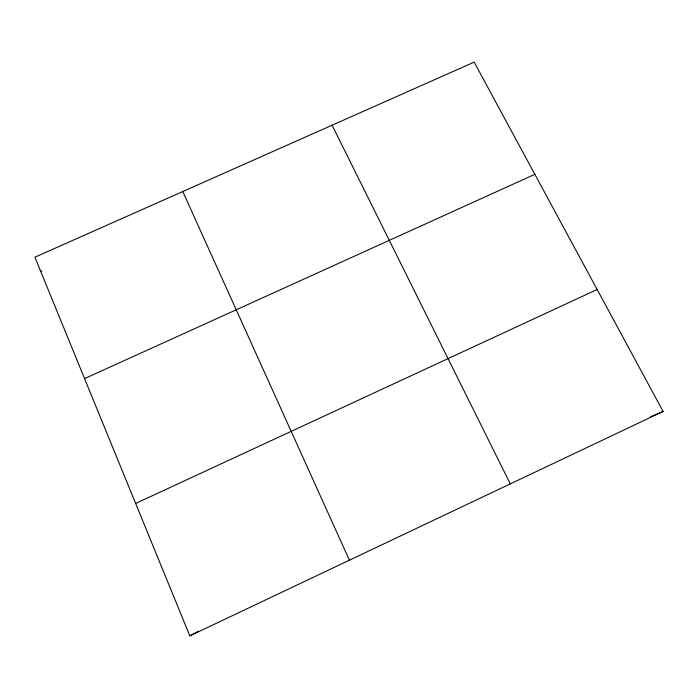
<?xml version="1.0" encoding="UTF-8"?>
<svg xmlns="http://www.w3.org/2000/svg" width="698" height="698" viewBox="0 0 698 698"><rect width="100%" height="100%" fill="white"/><g stroke="black" fill="none" stroke-linecap="round" stroke-linejoin="round"><path stroke-width="1.05" d="M189.821 635.878L663.1 411.427L474.16 62.122L34.9 257.196L189.821 635.878L198.354 631.184M135.656 503.467L597.148 289.504M84.571 378.604L534.851 174.317M650.597 416.767L653.023 415.729M653.825 415.389L657.978 413.609M658.833 413.251L663.1 411.427M40.275 270.344L41.854 271.609M332.082 125.221L510.29 483.897M182.763 191.531L349.419 560.189"/></g></svg>
